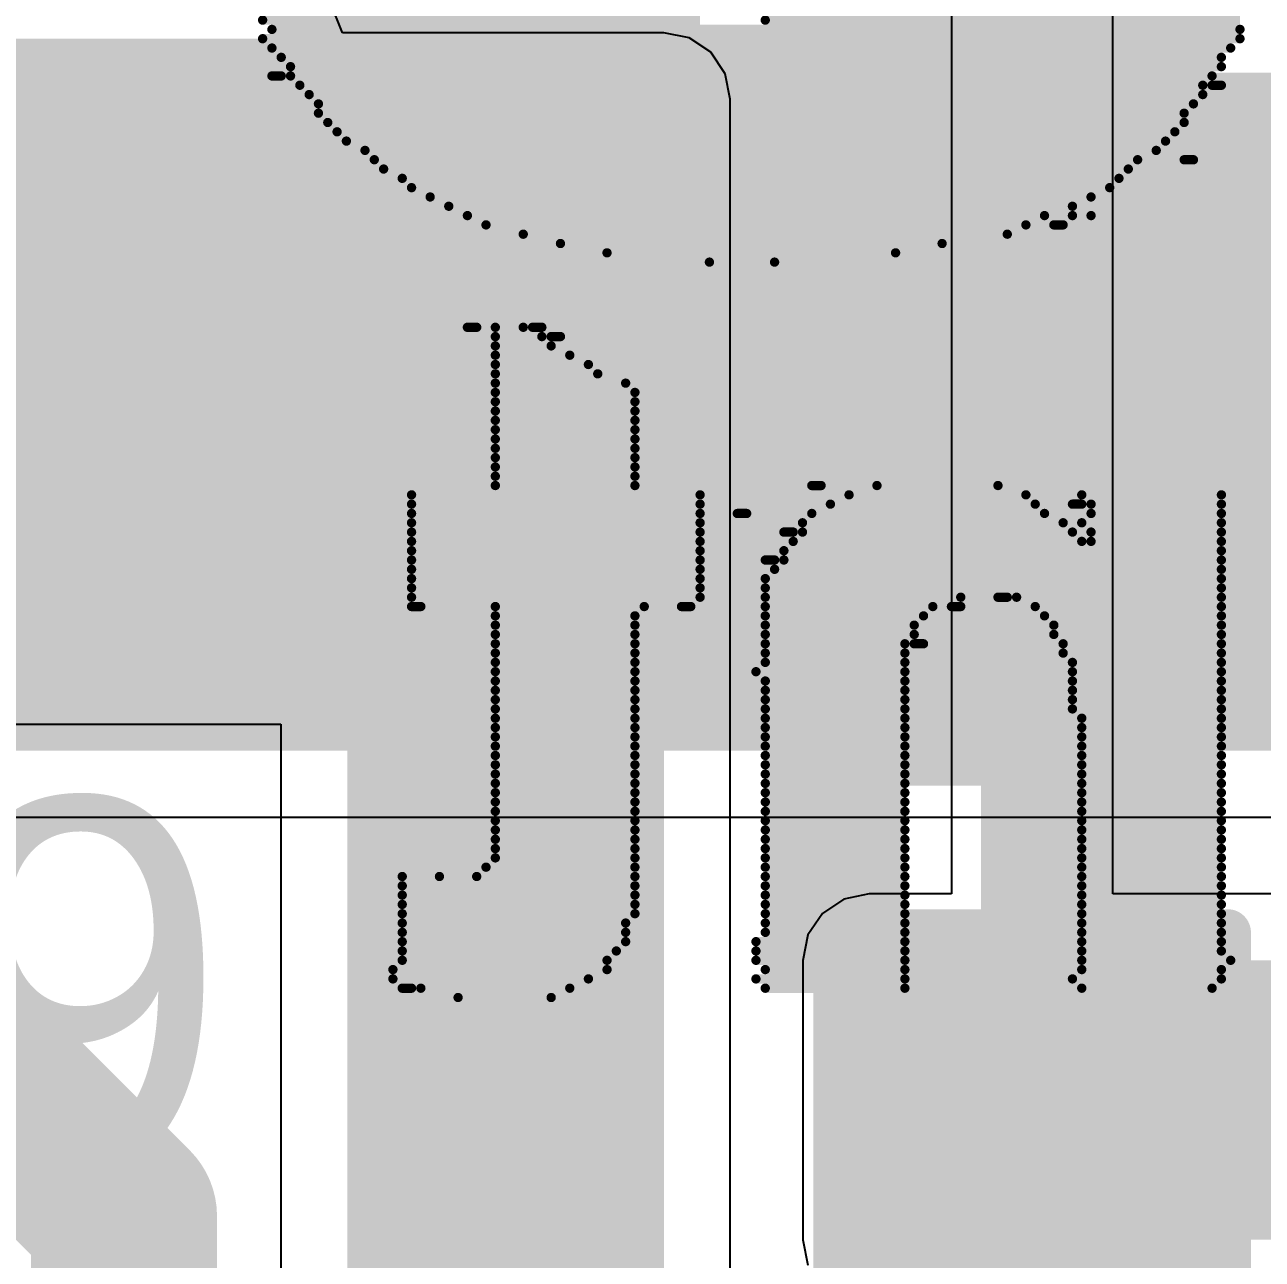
# Model space of a CAD drawing. Header units: millimetres. Extents: x -6 to 194, y -120 to 229.
# Drawn here: x 27.796 to 31.173, y 12.532 to 15.9 of the extents above; entities that cross this region are included whole.
import ezdxf

# ---------------------------------------------------------------- set-up
doc = ezdxf.new("R2010")
doc.units = ezdxf.units.MM
for name, color, linetype in [('BottomLayer', 5, 'Continuous'), ('BottomOverlay', 54, 'Continuous'), ('TopLayer', 1, 'Continuous'), ('TopOverlay', 2, 'Continuous'), ('TopPaste', 8, 'Continuous'), ('TopSolder', 216, 'Continuous')]:
    doc.layers.add(name, color=color, linetype=linetype)
doc.styles.add('Arial', font='', dxfattribs={"height": 0.2})
doc.styles.get('Arial').set_extended_font_data('Arial')

# ---------------------------------------------------------------- blocks, each defined once
blk = doc.blocks.new('R___0603_26')
at = {"layer": 'TopLayer'}
for points in [[(-0.381, 0.4445), (-0.381, -0.4445), (-1.143, -0.4445), (-1.143, 0.4445)], [(1.143, 0.4445), (1.143, -0.4445), (0.381, -0.4445), (0.381, 0.4445)]]:
    blk.add_hatch(color=1, dxfattribs=at).paths.add_polyline_path(points)
at = {"layer": 'TopPaste'}
for points in [[(-0.381, 0.4445), (-0.381, -0.4445), (-1.143, -0.4445), (-1.143, 0.4445)], [(1.143, 0.4445), (1.143, -0.4445), (0.381, -0.4445), (0.381, 0.4445)]]:
    blk.add_hatch(color=8, dxfattribs=at).paths.add_polyline_path(points)
at = {"layer": 'TopSolder'}
for points in [[(-0.2794, 0.5461), (-0.2794, -0.5461), (-1.2446, -0.5461), (-1.2446, 0.5461)], [(1.2446, 0.5461), (1.2446, -0.5461), (0.2794, -0.5461), (0.2794, 0.5461)]]:
    blk.add_hatch(color=216, dxfattribs=at).paths.add_polyline_path(points)
at = {"layer": 'TopOverlay', "const_width": 0.127}
for points in [[(-1.2192, 0.5334), (1.2192, 0.5334)], [(-1.2192, 0.5334), (-1.2192, -0.5334)], [(1.2192, 0.5334), (1.2192, -0.5334)], [(-1.2192, -0.5334), (1.2192, -0.5334)]]:
    blk.add_lwpolyline(points, dxfattribs=at)
at = {"layer": 'TopOverlay', "const_width": 0.0635}
for points in [[(-1.25095, 0.5334, 1), (-1.18745, 0.5334, 1)], [(-1.25095, 0.5334, 1), (-1.18745, 0.5334, 1)], [(1.18745, 0.5334, 1), (1.25095, 0.5334, 1)], [(1.18745, 0.5334, 1), (1.25095, 0.5334, 1)], [(-1.25095, -0.5334, 1), (-1.18745, -0.5334, 1)], [(-1.25095, -0.5334, 1), (-1.18745, -0.5334, 1)], [(1.18745, -0.5334, 1), (1.25095, -0.5334, 1)], [(1.18745, -0.5334, 1), (1.25095, -0.5334, 1)]]:
    blk.add_lwpolyline(points, format="xyb", close=True, dxfattribs=at)
blk = doc.blocks.new('C___0805_57')
at = {"layer": 'TopLayer'}
for points in [[(-1.524, 0.762), (-0.508, 0.762), (-0.508, -0.762), (-1.524, -0.762)], [(0.508, 0.762), (1.524, 0.762), (1.524, -0.762), (0.508, -0.762)]]:
    blk.add_hatch(color=1, dxfattribs=at).paths.add_polyline_path(points)
at = {"layer": 'TopPaste'}
for points in [[(-1.524, 0.762), (-0.508, 0.762), (-0.508, -0.762), (-1.524, -0.762)], [(0.508, 0.762), (1.524, 0.762), (1.524, -0.762), (0.508, -0.762)]]:
    blk.add_hatch(color=8, dxfattribs=at).paths.add_polyline_path(points)
at = {"layer": 'TopSolder'}
for points in [[(-1.594, 0.832), (-0.438, 0.832), (-0.438, -0.832), (-1.594, -0.832)], [(0.438, 0.832), (1.594, 0.832), (1.594, -0.832), (0.438, -0.832)]]:
    blk.add_hatch(color=216, dxfattribs=at).paths.add_polyline_path(points)
at = {"layer": 'TopOverlay', "const_width": 0.127}
for points in [[(-1.6256, -0.8636), (-1.6256, 0.8636)], [(-1.6256, 0.8636), (-0.6096, 0.8636)], [(0.6096, 0.8636), (1.6256, 0.8636)], [(1.6256, -0.8636), (1.6256, 0.8636)], [(-1.6256, -0.8636), (-0.6096, -0.8636)], [(0.6096, -0.8636), (1.6256, -0.8636)]]:
    blk.add_lwpolyline(points, dxfattribs=at)
at = {"layer": 'TopOverlay', "const_width": 0.0635}
for points in [[(-1.6574, 0.8636, 1), (-1.5938, 0.8636, 1)], [(-1.6574, 0.8636, 1), (-1.5938, 0.8636, 1)], [(-0.6413, 0.8636, 1), (-0.5778, 0.8636, 1)], [(0.5778, 0.8636, 1), (0.6413, 0.8636, 1)], [(1.5938, 0.8636, 1), (1.6574, 0.8636, 1)], [(1.5938, 0.8636, 1), (1.6574, 0.8636, 1)], [(-1.6574, -0.8636, 1), (-1.5938, -0.8636, 1)], [(-1.6574, -0.8636, 1), (-1.5938, -0.8636, 1)], [(-0.6413, -0.8636, 1), (-0.5778, -0.8636, 1)], [(0.5778, -0.8636, 1), (0.6413, -0.8636, 1)], [(1.5938, -0.8636, 1), (1.6574, -0.8636, 1)], [(1.5938, -0.8636, 1), (1.6574, -0.8636, 1)]]:
    blk.add_lwpolyline(points, format="xyb", close=True, dxfattribs=at)

msp = doc.modelspace()

# ---------------------------------------------------------------- hatches: boundary and pattern name
at = {"layer": 'BottomLayer'}
msp.add_hatch(color=5, dxfattribs=at).paths.add_polyline_path([(13.9673, 13.9192), (50.1142, 13.9192), (50.1142, 15.7695), (13.9673, 15.7695)])
at = {"layer": 'TopLayer'}
for points in [[(27.5042, 14.1732), (29.4346, 14.1732), (29.4346, 15.6972), (27.5042, 15.6972)], [(28.6766, 10.9474), (29.5402, 10.9474), (29.5402, 15.6972), (28.6766, 15.6972)], [(30.1008, 12.585), (32.377, 12.585), (32.377, 13.347), (30.1008, 13.347)]]:
    msp.add_hatch(color=1, dxfattribs=at).paths.add_polyline_path(points)

# ---------------------------------------------------------------- linework, layer by layer
at = {"layer": 'BottomLayer'}
msp.add_line((16.7838, 13.7379), (50.1142, 13.7379), dxfattribs=at)
at = {"layer": 'BottomOverlay', "const_width": 0.0254}
for points in [[(28.4453, 15.9128), (29.6391, 15.9128)], [(29.8169, 15.9128), (31.1123, 15.9128)], [(28.4453, 15.862), (31.1123, 15.862)], [(28.4707, 15.8874), (31.1123, 15.8874)], [(28.4707, 15.8366), (31.0869, 15.8366)], [(28.4961, 15.8112), (31.0615, 15.8112)], [(28.4707, 15.7604), (28.4961, 15.7604)], [(28.5215, 15.7858), (31.0615, 15.7858)], [(28.5215, 15.7604), (31.0361, 15.7604)], [(28.5469, 15.735), (31.0107, 15.735)], [(31.0361, 15.735), (31.0615, 15.735)], [(28.5723, 15.7096), (31.0107, 15.7096)], [(28.5977, 15.6842), (30.9853, 15.6842)], [(28.5977, 15.6588), (30.9599, 15.6588)], [(28.6231, 15.6334), (30.9599, 15.6334)], [(28.6485, 15.608), (30.9345, 15.608)], [(28.6739, 15.5826), (30.9091, 15.5826)], [(28.7247, 15.5572), (30.8837, 15.5572)], [(28.7501, 15.5318), (30.8329, 15.5318)], [(30.9599, 15.5318), (30.9853, 15.5318)], [(28.7755, 15.5064), (30.8075, 15.5064)], [(28.8263, 15.481), (30.7821, 15.481)], [(28.8517, 15.4556), (30.7567, 15.4556)], [(28.9025, 15.4302), (30.7059, 15.4302)], [(28.9533, 15.4048), (30.6551, 15.4048)], [(29.0041, 15.3794), (30.5789, 15.3794)], [(29.0549, 15.354), (30.5281, 15.354)], [(30.6043, 15.354), (30.6297, 15.354)], [(30.6551, 15.3794), (30.7059, 15.3794)], [(29.1565, 15.3286), (30.4773, 15.3286)], [(29.2581, 15.3032), (30.2995, 15.3032)], [(29.3851, 15.2778), (30.1725, 15.2778)], [(29.6645, 15.2524), (29.8423, 15.2524)], [(29.0041, 15.0746), (29.0295, 15.0746)], [(29.0803, 15.0746), (29.1565, 15.0746)], [(29.0803, 15.0492), (29.2073, 15.0492)], [(29.1819, 15.0746), (29.2073, 15.0746)], [(29.2327, 15.0492), (29.2581, 15.0492)], [(29.0803, 15.0238), (29.2327, 15.0238)], [(29.0803, 14.9984), (29.2835, 14.9984)], [(29.0803, 14.973), (29.3343, 14.973)], [(29.0803, 14.9476), (29.3597, 14.9476)], [(29.0803, 14.9222), (29.4359, 14.9222)], [(29.0803, 14.8968), (29.4613, 14.8968)], [(29.0803, 14.8714), (29.4613, 14.8714)], [(29.0803, 14.846), (29.4613, 14.846)], [(29.0803, 14.8206), (29.4613, 14.8206)], [(29.0803, 14.7952), (29.4613, 14.7952)], [(29.0803, 14.7698), (29.4613, 14.7698)], [(29.0803, 14.7444), (29.4613, 14.7444)], [(29.0803, 14.719), (29.4613, 14.719)], [(29.0803, 14.6936), (29.4613, 14.6936)], [(29.0803, 14.6682), (29.4613, 14.6682)], [(29.0803, 14.6428), (29.4613, 14.6428)], [(29.9439, 14.6428), (29.9693, 14.6428)], [(30.1217, 14.6428), (30.4519, 14.6428)], [(28.8517, 14.6174), (29.6391, 14.6174)], [(30.0455, 14.6174), (30.5281, 14.6174)], [(30.6805, 14.6174), (31.0615, 14.6174)], [(28.8517, 14.592), (29.6391, 14.592)], [(29.9947, 14.592), (30.5535, 14.592)], [(30.6551, 14.592), (30.6805, 14.592)], [(30.7059, 14.592), (31.0615, 14.592)], [(28.8517, 14.5666), (29.6391, 14.5666)], [(28.8517, 14.5412), (29.6391, 14.5412)], [(29.7407, 14.5666), (29.7661, 14.5666)], [(29.9185, 14.5412), (30.6297, 14.5412)], [(29.9439, 14.5666), (30.5789, 14.5666)], [(30.6805, 14.5412), (31.0615, 14.5412)], [(30.7059, 14.5666), (31.0615, 14.5666)], [(28.8517, 14.5158), (29.6391, 14.5158)], [(29.8677, 14.5158), (29.8931, 14.5158)], [(29.9185, 14.5158), (30.6551, 14.5158)], [(30.7059, 14.5158), (31.0615, 14.5158)], [(28.8517, 14.4904), (29.6391, 14.4904)], [(29.8931, 14.4904), (30.6805, 14.4904)], [(30.7059, 14.4904), (31.0615, 14.4904)], [(28.8517, 14.465), (29.6391, 14.465)], [(29.8677, 14.465), (31.0615, 14.465)], [(28.8517, 14.4396), (29.6391, 14.4396)], [(28.8517, 14.4142), (29.6391, 14.4142)], [(29.8169, 14.4396), (29.8423, 14.4396)], [(29.8423, 14.4142), (31.0615, 14.4142)], [(29.8677, 14.4396), (31.0615, 14.4396)], [(28.8517, 14.3888), (29.6391, 14.3888)], [(29.8169, 14.3888), (31.0615, 14.3888)], [(28.8517, 14.3634), (29.6391, 14.3634)], [(29.8169, 14.3634), (31.0615, 14.3634)], [(28.8517, 14.338), (29.6391, 14.338)], [(28.8517, 14.3126), (28.8771, 14.3126)], [(29.0803, 14.3126), (29.4867, 14.3126)], [(29.5883, 14.3126), (29.6137, 14.3126)], [(29.8169, 14.338), (30.3503, 14.338)], [(29.8169, 14.3126), (30.2741, 14.3126)], [(30.3249, 14.3126), (30.3503, 14.3126)], [(30.4519, 14.338), (30.4773, 14.338)], [(30.5027, 14.338), (31.0615, 14.338)], [(30.5535, 14.3126), (31.0615, 14.3126)], [(29.0803, 14.2872), (29.4613, 14.2872)], [(29.8169, 14.2872), (30.2487, 14.2872)], [(30.5789, 14.2872), (31.0615, 14.2872)], [(29.0803, 14.2618), (29.4613, 14.2618)], [(29.8169, 14.2618), (30.2233, 14.2618)], [(30.6043, 14.2618), (31.0615, 14.2618)], [(29.0803, 14.2364), (29.4613, 14.2364)], [(29.0803, 14.211), (29.4613, 14.211)], [(29.8169, 14.2364), (30.2233, 14.2364)], [(29.8169, 14.211), (30.1979, 14.211)], [(30.2233, 14.211), (30.2487, 14.211)], [(30.6043, 14.2364), (31.0615, 14.2364)], [(30.6297, 14.211), (31.0615, 14.211)], [(29.0803, 14.1856), (29.4613, 14.1856)], [(29.8169, 14.1856), (30.1979, 14.1856)], [(30.6297, 14.1856), (31.0615, 14.1856)], [(29.0803, 14.1602), (29.4613, 14.1602)], [(29.8169, 14.1602), (30.1979, 14.1602)], [(30.6551, 14.1602), (31.0615, 14.1602)], [(29.0803, 14.1348), (29.4613, 14.1348)], [(29.0803, 14.1094), (29.4613, 14.1094)], [(29.7915, 14.1348), (30.1979, 14.1348)], [(29.8169, 14.1094), (30.1979, 14.1094)], [(30.6551, 14.1348), (31.0615, 14.1348)], [(30.6551, 14.1094), (31.0615, 14.1094)], [(29.0803, 14.084), (29.4613, 14.084)], [(29.8169, 14.084), (30.1979, 14.084)], [(30.6551, 14.084), (31.0615, 14.084)], [(29.0803, 14.0586), (29.4613, 14.0586)], [(29.8169, 14.0586), (30.1979, 14.0586)], [(30.6551, 14.0586), (31.0615, 14.0586)], [(29.0803, 14.0332), (29.4613, 14.0332)], [(29.0803, 14.0078), (29.4613, 14.0078)], [(29.8169, 14.0332), (30.1979, 14.0332)], [(29.8169, 14.0078), (30.1979, 14.0078)], [(30.6551, 14.0332), (31.0615, 14.0332)], [(30.6805, 14.0078), (31.0615, 14.0078)], [(29.0803, 13.9824), (29.4613, 13.9824)], [(29.8169, 13.9824), (30.1979, 13.9824)], [(30.6805, 13.9824), (31.0615, 13.9824)], [(29.0803, 13.957), (29.4613, 13.957)], [(29.8169, 13.957), (30.1979, 13.957)], [(30.6805, 13.957), (31.0615, 13.957)], [(29.0803, 13.9316), (29.4613, 13.9316)], [(29.0803, 13.9062), (29.4613, 13.9062)], [(29.8169, 13.9316), (30.1979, 13.9316)], [(29.8169, 13.9062), (30.1979, 13.9062)], [(30.6805, 13.9316), (31.0615, 13.9316)], [(30.6805, 13.9062), (31.0615, 13.9062)], [(29.0803, 13.8808), (29.4613, 13.8808)], [(29.8169, 13.8808), (30.1979, 13.8808)], [(30.6805, 13.8808), (31.0615, 13.8808)], [(29.0803, 13.8554), (29.4613, 13.8554)], [(29.8169, 13.8554), (30.1979, 13.8554)], [(30.6805, 13.8554), (31.0615, 13.8554)], [(29.0803, 13.83), (29.4613, 13.83)], [(29.0803, 13.8046), (29.4613, 13.8046)], [(29.8169, 13.83), (30.1979, 13.83)], [(29.8169, 13.8046), (30.1979, 13.8046)], [(30.6805, 13.83), (31.0615, 13.83)], [(30.6805, 13.8046), (31.0615, 13.8046)], [(29.0803, 13.7792), (29.4613, 13.7792)], [(29.8169, 13.7792), (30.1979, 13.7792)], [(30.6805, 13.7792), (31.0615, 13.7792)], [(29.0803, 13.7538), (29.4613, 13.7538)], [(29.8169, 13.7538), (30.1979, 13.7538)], [(30.6805, 13.7538), (31.0615, 13.7538)], [(29.0803, 13.7284), (29.4613, 13.7284)], [(29.0803, 13.703), (29.4613, 13.703)], [(29.8169, 13.7284), (30.1979, 13.7284)], [(29.8169, 13.703), (30.1979, 13.703)], [(30.6805, 13.7284), (31.0615, 13.7284)], [(30.6805, 13.703), (31.0615, 13.703)], [(29.0803, 13.6776), (29.4613, 13.6776)], [(29.8169, 13.6776), (30.1979, 13.6776)], [(30.6805, 13.6776), (31.0615, 13.6776)], [(29.0803, 13.6522), (29.4613, 13.6522)], [(29.8169, 13.6522), (30.1979, 13.6522)], [(30.6805, 13.6522), (31.0615, 13.6522)], [(29.0549, 13.6014), (29.4613, 13.6014)], [(29.0803, 13.6268), (29.4613, 13.6268)], [(29.8169, 13.6268), (30.1979, 13.6268)], [(29.8169, 13.6014), (30.1979, 13.6014)], [(30.6805, 13.6268), (31.0615, 13.6268)], [(30.6805, 13.6014), (31.0615, 13.6014)], [(28.8263, 13.576), (28.9279, 13.576)], [(29.0295, 13.576), (29.4613, 13.576)], [(29.8169, 13.576), (30.1979, 13.576)], [(30.6805, 13.576), (31.0615, 13.576)], [(28.8263, 13.5506), (29.4613, 13.5506)], [(29.8169, 13.5506), (30.1979, 13.5506)], [(30.6805, 13.5506), (31.0615, 13.5506)], [(28.8263, 13.5252), (29.4613, 13.5252)], [(28.8263, 13.4998), (29.4613, 13.4998)], [(29.8169, 13.5252), (30.1979, 13.5252)], [(29.8169, 13.4998), (30.1979, 13.4998)], [(30.6805, 13.5252), (31.0615, 13.5252)], [(30.6805, 13.4998), (31.0615, 13.4998)], [(28.8263, 13.4744), (29.4613, 13.4744)], [(29.8169, 13.4744), (30.1979, 13.4744)], [(30.6805, 13.4744), (31.0615, 13.4744)], [(28.8263, 13.449), (29.4359, 13.449)], [(29.8169, 13.449), (30.1979, 13.449)], [(30.6805, 13.449), (31.0615, 13.449)], [(28.8263, 13.4236), (29.4359, 13.4236)], [(28.8263, 13.3982), (29.4359, 13.3982)], [(29.7915, 13.3982), (30.1979, 13.3982)], [(29.8169, 13.4236), (30.1979, 13.4236)], [(30.6805, 13.4236), (31.0615, 13.4236)], [(30.6805, 13.3982), (31.0615, 13.3982)], [(28.8263, 13.3728), (29.4105, 13.3728)], [(29.7915, 13.3728), (30.1979, 13.3728)], [(30.6805, 13.3728), (31.0615, 13.3728)], [(28.8263, 13.3474), (29.3851, 13.3474)], [(29.7915, 13.3474), (30.1979, 13.3474)], [(30.6805, 13.3474), (31.0869, 13.3474)], [(28.8009, 13.322), (29.3851, 13.322)], [(28.8009, 13.2966), (29.3343, 13.2966)], [(29.7915, 13.2966), (30.1979, 13.2966)], [(29.8169, 13.322), (30.1979, 13.322)], [(30.6551, 13.2966), (31.0615, 13.2966)], [(30.6805, 13.322), (31.0615, 13.322)], [(28.8263, 13.2712), (28.8517, 13.2712)], [(28.8771, 13.2712), (29.2835, 13.2712)], [(29.8169, 13.2712), (30.1979, 13.2712)], [(30.6805, 13.2712), (31.0361, 13.2712)], [(28.9787, 13.2458), (29.2327, 13.2458)]]:
    msp.add_lwpolyline(points, dxfattribs=at)
at = {"layer": 'BottomOverlay', "const_width": 0.0127}
for points in [[(28.439, 15.9128, 1), (28.4517, 15.9128, 1)], [(29.8106, 15.9128, 1), (29.8233, 15.9128, 1)], [(28.439, 15.862, 1), (28.4517, 15.862, 1)], [(28.4644, 15.8874, 1), (28.4771, 15.8874, 1)], [(31.106, 15.8874, 1), (31.1187, 15.8874, 1)], [(31.106, 15.862, 1), (31.1187, 15.862, 1)], [(28.4644, 15.8366, 1), (28.4771, 15.8366, 1)], [(31.0806, 15.8366, 1), (31.0933, 15.8366, 1)], [(28.4898, 15.8112, 1), (28.5025, 15.8112, 1)], [(31.0552, 15.8112, 1), (31.0679, 15.8112, 1)], [(28.4644, 15.7604, 1), (28.4771, 15.7604, 1)], [(28.4898, 15.7604, 1), (28.5025, 15.7604, 1)], [(28.5152, 15.7858, 1), (28.5279, 15.7858, 1)], [(28.5152, 15.7604, 1), (28.5279, 15.7604, 1)], [(31.0298, 15.7604, 1), (31.0425, 15.7604, 1)], [(31.0552, 15.7858, 1), (31.0679, 15.7858, 1)], [(28.5406, 15.735, 1), (28.5533, 15.735, 1)], [(31.0044, 15.735, 1), (31.0171, 15.735, 1)], [(31.0298, 15.735, 1), (31.0425, 15.735, 1)], [(31.0552, 15.735, 1), (31.0679, 15.735, 1)], [(28.566, 15.7096, 1), (28.5787, 15.7096, 1)], [(31.0044, 15.7096, 1), (31.0171, 15.7096, 1)], [(28.5914, 15.6842, 1), (28.6041, 15.6842, 1)], [(28.5914, 15.6588, 1), (28.6041, 15.6588, 1)], [(30.9536, 15.6588, 1), (30.9663, 15.6588, 1)], [(30.979, 15.6842, 1), (30.9917, 15.6842, 1)], [(28.6168, 15.6334, 1), (28.6295, 15.6334, 1)], [(30.9536, 15.6334, 1), (30.9663, 15.6334, 1)], [(28.6422, 15.608, 1), (28.6549, 15.608, 1)], [(30.9282, 15.608, 1), (30.9409, 15.608, 1)], [(28.6676, 15.5826, 1), (28.6803, 15.5826, 1)], [(28.7184, 15.5572, 1), (28.7311, 15.5572, 1)], [(30.8774, 15.5572, 1), (30.8901, 15.5572, 1)], [(30.9028, 15.5826, 1), (30.9155, 15.5826, 1)], [(28.7438, 15.5318, 1), (28.7565, 15.5318, 1)], [(30.8266, 15.5318, 1), (30.8393, 15.5318, 1)], [(30.9536, 15.5318, 1), (30.9663, 15.5318, 1)], [(30.979, 15.5318, 1), (30.9917, 15.5318, 1)], [(28.7692, 15.5064, 1), (28.7819, 15.5064, 1)], [(30.8012, 15.5064, 1), (30.8139, 15.5064, 1)], [(28.82, 15.481, 1), (28.8327, 15.481, 1)], [(28.8454, 15.4556, 1), (28.8581, 15.4556, 1)], [(30.7504, 15.4556, 1), (30.7631, 15.4556, 1)], [(30.7758, 15.481, 1), (30.7885, 15.481, 1)], [(28.8962, 15.4302, 1), (28.9089, 15.4302, 1)], [(30.6996, 15.4302, 1), (30.7123, 15.4302, 1)], [(28.947, 15.4048, 1), (28.9597, 15.4048, 1)], [(30.6488, 15.4048, 1), (30.6615, 15.4048, 1)], [(28.9978, 15.3794, 1), (29.0105, 15.3794, 1)], [(29.0486, 15.354, 1), (29.0613, 15.354, 1)], [(30.5218, 15.354, 1), (30.5345, 15.354, 1)], [(30.5726, 15.3794, 1), (30.5853, 15.3794, 1)], [(30.598, 15.354, 1), (30.6107, 15.354, 1)], [(30.6234, 15.354, 1), (30.6361, 15.354, 1)], [(30.6488, 15.3794, 1), (30.6615, 15.3794, 1)], [(30.6996, 15.3794, 1), (30.7123, 15.3794, 1)], [(29.1502, 15.3286, 1), (29.1629, 15.3286, 1)], [(30.471, 15.3286, 1), (30.4837, 15.3286, 1)], [(29.2518, 15.3032, 1), (29.2645, 15.3032, 1)], [(30.2932, 15.3032, 1), (30.3059, 15.3032, 1)], [(29.3788, 15.2778, 1), (29.3915, 15.2778, 1)], [(29.6582, 15.2524, 1), (29.6709, 15.2524, 1)], [(29.836, 15.2524, 1), (29.8487, 15.2524, 1)], [(30.1662, 15.2778, 1), (30.1789, 15.2778, 1)], [(28.9978, 15.0746, 1), (29.0105, 15.0746, 1)], [(29.0232, 15.0746, 1), (29.0359, 15.0746, 1)], [(29.074, 15.0746, 1), (29.0867, 15.0746, 1)], [(29.074, 15.0492, 1), (29.0867, 15.0492, 1)], [(29.1502, 15.0746, 1), (29.1629, 15.0746, 1)], [(29.1756, 15.0746, 1), (29.1883, 15.0746, 1)], [(29.201, 15.0746, 1), (29.2137, 15.0746, 1)], [(29.201, 15.0492, 1), (29.2137, 15.0492, 1)], [(29.2264, 15.0492, 1), (29.2391, 15.0492, 1)], [(29.2518, 15.0492, 1), (29.2645, 15.0492, 1)], [(29.074, 15.0238, 1), (29.0867, 15.0238, 1)], [(29.2264, 15.0238, 1), (29.2391, 15.0238, 1)], [(29.074, 14.9984, 1), (29.0867, 14.9984, 1)], [(29.2772, 14.9984, 1), (29.2899, 14.9984, 1)], [(29.074, 14.973, 1), (29.0867, 14.973, 1)], [(29.074, 14.9476, 1), (29.0867, 14.9476, 1)], [(29.328, 14.973, 1), (29.3407, 14.973, 1)], [(29.3534, 14.9476, 1), (29.3661, 14.9476, 1)], [(29.074, 14.9222, 1), (29.0867, 14.9222, 1)], [(29.4296, 14.9222, 1), (29.4423, 14.9222, 1)], [(29.074, 14.8968, 1), (29.0867, 14.8968, 1)], [(29.455, 14.8968, 1), (29.4677, 14.8968, 1)], [(29.074, 14.8714, 1), (29.0867, 14.8714, 1)], [(29.074, 14.846, 1), (29.0867, 14.846, 1)], [(29.455, 14.8714, 1), (29.4677, 14.8714, 1)], [(29.455, 14.846, 1), (29.4677, 14.846, 1)], [(29.074, 14.8206, 1), (29.0867, 14.8206, 1)], [(29.455, 14.8206, 1), (29.4677, 14.8206, 1)], [(29.074, 14.7952, 1), (29.0867, 14.7952, 1)], [(29.455, 14.7952, 1), (29.4677, 14.7952, 1)], [(29.074, 14.7698, 1), (29.0867, 14.7698, 1)], [(29.074, 14.7444, 1), (29.0867, 14.7444, 1)], [(29.455, 14.7698, 1), (29.4677, 14.7698, 1)], [(29.455, 14.7444, 1), (29.4677, 14.7444, 1)], [(29.074, 14.719, 1), (29.0867, 14.719, 1)], [(29.455, 14.719, 1), (29.4677, 14.719, 1)], [(29.074, 14.6936, 1), (29.0867, 14.6936, 1)], [(29.455, 14.6936, 1), (29.4677, 14.6936, 1)], [(29.074, 14.6682, 1), (29.0867, 14.6682, 1)], [(29.074, 14.6428, 1), (29.0867, 14.6428, 1)], [(29.455, 14.6682, 1), (29.4677, 14.6682, 1)], [(29.455, 14.6428, 1), (29.4677, 14.6428, 1)], [(29.9376, 14.6428, 1), (29.9503, 14.6428, 1)], [(29.963, 14.6428, 1), (29.9757, 14.6428, 1)], [(30.1154, 14.6428, 1), (30.1281, 14.6428, 1)], [(30.4456, 14.6428, 1), (30.4583, 14.6428, 1)], [(28.8454, 14.6174, 1), (28.8581, 14.6174, 1)], [(29.6328, 14.6174, 1), (29.6455, 14.6174, 1)], [(30.0392, 14.6174, 1), (30.0519, 14.6174, 1)], [(30.5218, 14.6174, 1), (30.5345, 14.6174, 1)], [(30.6742, 14.6174, 1), (30.6869, 14.6174, 1)], [(31.0552, 14.6174, 1), (31.0679, 14.6174, 1)], [(28.8454, 14.592, 1), (28.8581, 14.592, 1)], [(29.6328, 14.592, 1), (29.6455, 14.592, 1)], [(29.9884, 14.592, 1), (30.0011, 14.592, 1)], [(30.5472, 14.592, 1), (30.5599, 14.592, 1)], [(30.6488, 14.592, 1), (30.6615, 14.592, 1)], [(30.6742, 14.592, 1), (30.6869, 14.592, 1)], [(30.6996, 14.592, 1), (30.7123, 14.592, 1)], [(31.0552, 14.592, 1), (31.0679, 14.592, 1)], [(28.8454, 14.5666, 1), (28.8581, 14.5666, 1)], [(28.8454, 14.5412, 1), (28.8581, 14.5412, 1)], [(29.6328, 14.5666, 1), (29.6455, 14.5666, 1)], [(29.6328, 14.5412, 1), (29.6455, 14.5412, 1)], [(29.7344, 14.5666, 1), (29.7471, 14.5666, 1)], [(29.7598, 14.5666, 1), (29.7725, 14.5666, 1)], [(29.9122, 14.5412, 1), (29.9249, 14.5412, 1)], [(29.9376, 14.5666, 1), (29.9503, 14.5666, 1)], [(30.5726, 14.5666, 1), (30.5853, 14.5666, 1)], [(30.6234, 14.5412, 1), (30.6361, 14.5412, 1)], [(30.6742, 14.5412, 1), (30.6869, 14.5412, 1)], [(30.6996, 14.5666, 1), (30.7123, 14.5666, 1)], [(31.0552, 14.5666, 1), (31.0679, 14.5666, 1)], [(31.0552, 14.5412, 1), (31.0679, 14.5412, 1)], [(28.8454, 14.5158, 1), (28.8581, 14.5158, 1)], [(29.6328, 14.5158, 1), (29.6455, 14.5158, 1)], [(29.8614, 14.5158, 1), (29.8741, 14.5158, 1)], [(29.8868, 14.5158, 1), (29.8995, 14.5158, 1)], [(29.9122, 14.5158, 1), (29.9249, 14.5158, 1)], [(30.6488, 14.5158, 1), (30.6615, 14.5158, 1)], [(30.6996, 14.5158, 1), (30.7123, 14.5158, 1)], [(31.0552, 14.5158, 1), (31.0679, 14.5158, 1)], [(28.8454, 14.4904, 1), (28.8581, 14.4904, 1)], [(29.6328, 14.4904, 1), (29.6455, 14.4904, 1)], [(29.8868, 14.4904, 1), (29.8995, 14.4904, 1)], [(30.6742, 14.4904, 1), (30.6869, 14.4904, 1)], [(30.6996, 14.4904, 1), (30.7123, 14.4904, 1)], [(31.0552, 14.4904, 1), (31.0679, 14.4904, 1)], [(28.8454, 14.465, 1), (28.8581, 14.465, 1)], [(29.6328, 14.465, 1), (29.6455, 14.465, 1)], [(29.8614, 14.465, 1), (29.8741, 14.465, 1)], [(31.0552, 14.465, 1), (31.0679, 14.465, 1)], [(28.8454, 14.4396, 1), (28.8581, 14.4396, 1)], [(28.8454, 14.4142, 1), (28.8581, 14.4142, 1)], [(29.6328, 14.4396, 1), (29.6455, 14.4396, 1)], [(29.6328, 14.4142, 1), (29.6455, 14.4142, 1)], [(29.8106, 14.4396, 1), (29.8233, 14.4396, 1)], [(29.836, 14.4396, 1), (29.8487, 14.4396, 1)], [(29.836, 14.4142, 1), (29.8487, 14.4142, 1)], [(29.8614, 14.4396, 1), (29.8741, 14.4396, 1)], [(31.0552, 14.4396, 1), (31.0679, 14.4396, 1)], [(31.0552, 14.4142, 1), (31.0679, 14.4142, 1)], [(28.8454, 14.3888, 1), (28.8581, 14.3888, 1)], [(29.6328, 14.3888, 1), (29.6455, 14.3888, 1)], [(29.8106, 14.3888, 1), (29.8233, 14.3888, 1)], [(31.0552, 14.3888, 1), (31.0679, 14.3888, 1)], [(28.8454, 14.3634, 1), (28.8581, 14.3634, 1)], [(29.6328, 14.3634, 1), (29.6455, 14.3634, 1)], [(29.8106, 14.3634, 1), (29.8233, 14.3634, 1)], [(31.0552, 14.3634, 1), (31.0679, 14.3634, 1)], [(28.8454, 14.338, 1), (28.8581, 14.338, 1)], [(28.8454, 14.3126, 1), (28.8581, 14.3126, 1)], [(28.8708, 14.3126, 1), (28.8835, 14.3126, 1)], [(29.074, 14.3126, 1), (29.0867, 14.3126, 1)], [(29.4804, 14.3126, 1), (29.4931, 14.3126, 1)], [(29.582, 14.3126, 1), (29.5947, 14.3126, 1)], [(29.6074, 14.3126, 1), (29.6201, 14.3126, 1)], [(29.6328, 14.338, 1), (29.6455, 14.338, 1)], [(29.8106, 14.338, 1), (29.8233, 14.338, 1)], [(29.8106, 14.3126, 1), (29.8233, 14.3126, 1)], [(30.2678, 14.3126, 1), (30.2805, 14.3126, 1)], [(30.3186, 14.3126, 1), (30.3313, 14.3126, 1)], [(30.344, 14.338, 1), (30.3567, 14.338, 1)], [(30.344, 14.3126, 1), (30.3567, 14.3126, 1)], [(30.4456, 14.338, 1), (30.4583, 14.338, 1)], [(30.471, 14.338, 1), (30.4837, 14.338, 1)], [(30.4964, 14.338, 1), (30.5091, 14.338, 1)], [(30.5472, 14.3126, 1), (30.5599, 14.3126, 1)], [(31.0552, 14.338, 1), (31.0679, 14.338, 1)], [(31.0552, 14.3126, 1), (31.0679, 14.3126, 1)], [(29.074, 14.2872, 1), (29.0867, 14.2872, 1)], [(29.455, 14.2872, 1), (29.4677, 14.2872, 1)], [(29.8106, 14.2872, 1), (29.8233, 14.2872, 1)], [(30.2424, 14.2872, 1), (30.2551, 14.2872, 1)], [(30.5726, 14.2872, 1), (30.5853, 14.2872, 1)], [(31.0552, 14.2872, 1), (31.0679, 14.2872, 1)], [(29.074, 14.2618, 1), (29.0867, 14.2618, 1)], [(29.455, 14.2618, 1), (29.4677, 14.2618, 1)], [(29.8106, 14.2618, 1), (29.8233, 14.2618, 1)], [(30.217, 14.2618, 1), (30.2297, 14.2618, 1)], [(30.598, 14.2618, 1), (30.6107, 14.2618, 1)], [(31.0552, 14.2618, 1), (31.0679, 14.2618, 1)], [(29.074, 14.2364, 1), (29.0867, 14.2364, 1)], [(29.074, 14.211, 1), (29.0867, 14.211, 1)], [(29.455, 14.2364, 1), (29.4677, 14.2364, 1)], [(29.455, 14.211, 1), (29.4677, 14.211, 1)], [(29.8106, 14.2364, 1), (29.8233, 14.2364, 1)], [(29.8106, 14.211, 1), (29.8233, 14.211, 1)], [(30.1916, 14.211, 1), (30.2043, 14.211, 1)], [(30.217, 14.2364, 1), (30.2297, 14.2364, 1)], [(30.217, 14.211, 1), (30.2297, 14.211, 1)], [(30.2424, 14.211, 1), (30.2551, 14.211, 1)], [(30.598, 14.2364, 1), (30.6107, 14.2364, 1)], [(30.6234, 14.211, 1), (30.6361, 14.211, 1)], [(31.0552, 14.2364, 1), (31.0679, 14.2364, 1)], [(31.0552, 14.211, 1), (31.0679, 14.211, 1)], [(29.074, 14.1856, 1), (29.0867, 14.1856, 1)], [(29.455, 14.1856, 1), (29.4677, 14.1856, 1)], [(29.8106, 14.1856, 1), (29.8233, 14.1856, 1)], [(30.1916, 14.1856, 1), (30.2043, 14.1856, 1)], [(30.6234, 14.1856, 1), (30.6361, 14.1856, 1)], [(31.0552, 14.1856, 1), (31.0679, 14.1856, 1)], [(29.074, 14.1602, 1), (29.0867, 14.1602, 1)], [(29.455, 14.1602, 1), (29.4677, 14.1602, 1)], [(29.8106, 14.1602, 1), (29.8233, 14.1602, 1)], [(30.1916, 14.1602, 1), (30.2043, 14.1602, 1)], [(30.6488, 14.1602, 1), (30.6615, 14.1602, 1)], [(31.0552, 14.1602, 1), (31.0679, 14.1602, 1)], [(29.074, 14.1348, 1), (29.0867, 14.1348, 1)], [(29.074, 14.1094, 1), (29.0867, 14.1094, 1)], [(29.455, 14.1348, 1), (29.4677, 14.1348, 1)], [(29.455, 14.1094, 1), (29.4677, 14.1094, 1)], [(29.7852, 14.1348, 1), (29.7979, 14.1348, 1)], [(29.8106, 14.1094, 1), (29.8233, 14.1094, 1)], [(30.1916, 14.1348, 1), (30.2043, 14.1348, 1)], [(30.1916, 14.1094, 1), (30.2043, 14.1094, 1)], [(30.6488, 14.1348, 1), (30.6615, 14.1348, 1)], [(30.6488, 14.1094, 1), (30.6615, 14.1094, 1)], [(31.0552, 14.1348, 1), (31.0679, 14.1348, 1)], [(31.0552, 14.1094, 1), (31.0679, 14.1094, 1)], [(29.074, 14.084, 1), (29.0867, 14.084, 1)], [(29.455, 14.084, 1), (29.4677, 14.084, 1)], [(29.8106, 14.084, 1), (29.8233, 14.084, 1)], [(30.1916, 14.084, 1), (30.2043, 14.084, 1)], [(30.6488, 14.084, 1), (30.6615, 14.084, 1)], [(31.0552, 14.084, 1), (31.0679, 14.084, 1)], [(29.074, 14.0586, 1), (29.0867, 14.0586, 1)], [(29.455, 14.0586, 1), (29.4677, 14.0586, 1)], [(29.8106, 14.0586, 1), (29.8233, 14.0586, 1)], [(30.1916, 14.0586, 1), (30.2043, 14.0586, 1)], [(30.6488, 14.0586, 1), (30.6615, 14.0586, 1)], [(31.0552, 14.0586, 1), (31.0679, 14.0586, 1)], [(29.074, 14.0332, 1), (29.0867, 14.0332, 1)], [(29.074, 14.0078, 1), (29.0867, 14.0078, 1)], [(29.455, 14.0332, 1), (29.4677, 14.0332, 1)], [(29.455, 14.0078, 1), (29.4677, 14.0078, 1)], [(29.8106, 14.0332, 1), (29.8233, 14.0332, 1)], [(29.8106, 14.0078, 1), (29.8233, 14.0078, 1)], [(30.1916, 14.0332, 1), (30.2043, 14.0332, 1)], [(30.1916, 14.0078, 1), (30.2043, 14.0078, 1)], [(30.6488, 14.0332, 1), (30.6615, 14.0332, 1)], [(30.6742, 14.0078, 1), (30.6869, 14.0078, 1)], [(31.0552, 14.0332, 1), (31.0679, 14.0332, 1)], [(31.0552, 14.0078, 1), (31.0679, 14.0078, 1)], [(29.074, 13.9824, 1), (29.0867, 13.9824, 1)], [(29.455, 13.9824, 1), (29.4677, 13.9824, 1)], [(29.8106, 13.9824, 1), (29.8233, 13.9824, 1)], [(30.1916, 13.9824, 1), (30.2043, 13.9824, 1)], [(30.6742, 13.9824, 1), (30.6869, 13.9824, 1)], [(31.0552, 13.9824, 1), (31.0679, 13.9824, 1)], [(29.074, 13.957, 1), (29.0867, 13.957, 1)], [(29.455, 13.957, 1), (29.4677, 13.957, 1)], [(29.8106, 13.957, 1), (29.8233, 13.957, 1)], [(30.1916, 13.957, 1), (30.2043, 13.957, 1)], [(30.6742, 13.957, 1), (30.6869, 13.957, 1)], [(31.0552, 13.957, 1), (31.0679, 13.957, 1)], [(29.074, 13.9316, 1), (29.0867, 13.9316, 1)], [(29.074, 13.9062, 1), (29.0867, 13.9062, 1)], [(29.455, 13.9316, 1), (29.4677, 13.9316, 1)], [(29.455, 13.9062, 1), (29.4677, 13.9062, 1)], [(29.8106, 13.9316, 1), (29.8233, 13.9316, 1)], [(29.8106, 13.9062, 1), (29.8233, 13.9062, 1)], [(30.1916, 13.9316, 1), (30.2043, 13.9316, 1)], [(30.1916, 13.9062, 1), (30.2043, 13.9062, 1)], [(30.6742, 13.9316, 1), (30.6869, 13.9316, 1)], [(30.6742, 13.9062, 1), (30.6869, 13.9062, 1)], [(31.0552, 13.9316, 1), (31.0679, 13.9316, 1)], [(31.0552, 13.9062, 1), (31.0679, 13.9062, 1)], [(29.074, 13.8808, 1), (29.0867, 13.8808, 1)], [(29.455, 13.8808, 1), (29.4677, 13.8808, 1)], [(29.8106, 13.8808, 1), (29.8233, 13.8808, 1)], [(30.1916, 13.8808, 1), (30.2043, 13.8808, 1)], [(30.6742, 13.8808, 1), (30.6869, 13.8808, 1)], [(31.0552, 13.8808, 1), (31.0679, 13.8808, 1)], [(29.074, 13.8554, 1), (29.0867, 13.8554, 1)], [(29.455, 13.8554, 1), (29.4677, 13.8554, 1)], [(29.8106, 13.8554, 1), (29.8233, 13.8554, 1)], [(30.1916, 13.8554, 1), (30.2043, 13.8554, 1)], [(30.6742, 13.8554, 1), (30.6869, 13.8554, 1)], [(31.0552, 13.8554, 1), (31.0679, 13.8554, 1)], [(29.074, 13.83, 1), (29.0867, 13.83, 1)], [(29.074, 13.8046, 1), (29.0867, 13.8046, 1)], [(29.455, 13.83, 1), (29.4677, 13.83, 1)], [(29.455, 13.8046, 1), (29.4677, 13.8046, 1)], [(29.8106, 13.83, 1), (29.8233, 13.83, 1)], [(29.8106, 13.8046, 1), (29.8233, 13.8046, 1)], [(30.1916, 13.83, 1), (30.2043, 13.83, 1)], [(30.1916, 13.8046, 1), (30.2043, 13.8046, 1)], [(30.6742, 13.83, 1), (30.6869, 13.83, 1)], [(30.6742, 13.8046, 1), (30.6869, 13.8046, 1)], [(31.0552, 13.83, 1), (31.0679, 13.83, 1)], [(31.0552, 13.8046, 1), (31.0679, 13.8046, 1)], [(29.074, 13.7792, 1), (29.0867, 13.7792, 1)], [(29.455, 13.7792, 1), (29.4677, 13.7792, 1)], [(29.8106, 13.7792, 1), (29.8233, 13.7792, 1)], [(30.1916, 13.7792, 1), (30.2043, 13.7792, 1)], [(30.6742, 13.7792, 1), (30.6869, 13.7792, 1)], [(31.0552, 13.7792, 1), (31.0679, 13.7792, 1)], [(29.074, 13.7538, 1), (29.0867, 13.7538, 1)], [(29.455, 13.7538, 1), (29.4677, 13.7538, 1)], [(29.8106, 13.7538, 1), (29.8233, 13.7538, 1)], [(30.1916, 13.7538, 1), (30.2043, 13.7538, 1)], [(30.6742, 13.7538, 1), (30.6869, 13.7538, 1)], [(31.0552, 13.7538, 1), (31.0679, 13.7538, 1)], [(29.074, 13.7284, 1), (29.0867, 13.7284, 1)], [(29.074, 13.703, 1), (29.0867, 13.703, 1)], [(29.455, 13.7284, 1), (29.4677, 13.7284, 1)], [(29.455, 13.703, 1), (29.4677, 13.703, 1)], [(29.8106, 13.7284, 1), (29.8233, 13.7284, 1)], [(29.8106, 13.703, 1), (29.8233, 13.703, 1)], [(30.1916, 13.7284, 1), (30.2043, 13.7284, 1)], [(30.1916, 13.703, 1), (30.2043, 13.703, 1)], [(30.6742, 13.7284, 1), (30.6869, 13.7284, 1)], [(30.6742, 13.703, 1), (30.6869, 13.703, 1)], [(31.0552, 13.7284, 1), (31.0679, 13.7284, 1)], [(31.0552, 13.703, 1), (31.0679, 13.703, 1)], [(29.074, 13.6776, 1), (29.0867, 13.6776, 1)], [(29.455, 13.6776, 1), (29.4677, 13.6776, 1)], [(29.8106, 13.6776, 1), (29.8233, 13.6776, 1)], [(30.1916, 13.6776, 1), (30.2043, 13.6776, 1)], [(30.6742, 13.6776, 1), (30.6869, 13.6776, 1)], [(31.0552, 13.6776, 1), (31.0679, 13.6776, 1)], [(29.074, 13.6522, 1), (29.0867, 13.6522, 1)], [(29.455, 13.6522, 1), (29.4677, 13.6522, 1)], [(29.8106, 13.6522, 1), (29.8233, 13.6522, 1)], [(30.1916, 13.6522, 1), (30.2043, 13.6522, 1)], [(30.6742, 13.6522, 1), (30.6869, 13.6522, 1)], [(31.0552, 13.6522, 1), (31.0679, 13.6522, 1)], [(29.0486, 13.6014, 1), (29.0613, 13.6014, 1)], [(29.074, 13.6268, 1), (29.0867, 13.6268, 1)], [(29.455, 13.6268, 1), (29.4677, 13.6268, 1)], [(29.455, 13.6014, 1), (29.4677, 13.6014, 1)], [(29.8106, 13.6268, 1), (29.8233, 13.6268, 1)], [(29.8106, 13.6014, 1), (29.8233, 13.6014, 1)], [(30.1916, 13.6268, 1), (30.2043, 13.6268, 1)], [(30.1916, 13.6014, 1), (30.2043, 13.6014, 1)], [(30.6742, 13.6268, 1), (30.6869, 13.6268, 1)], [(30.6742, 13.6014, 1), (30.6869, 13.6014, 1)], [(31.0552, 13.6268, 1), (31.0679, 13.6268, 1)], [(31.0552, 13.6014, 1), (31.0679, 13.6014, 1)], [(28.82, 13.576, 1), (28.8327, 13.576, 1)], [(28.9216, 13.576, 1), (28.9343, 13.576, 1)], [(29.0232, 13.576, 1), (29.0359, 13.576, 1)], [(29.455, 13.576, 1), (29.4677, 13.576, 1)], [(29.8106, 13.576, 1), (29.8233, 13.576, 1)], [(30.1916, 13.576, 1), (30.2043, 13.576, 1)], [(30.6742, 13.576, 1), (30.6869, 13.576, 1)], [(31.0552, 13.576, 1), (31.0679, 13.576, 1)], [(28.82, 13.5506, 1), (28.8327, 13.5506, 1)], [(29.455, 13.5506, 1), (29.4677, 13.5506, 1)], [(29.8106, 13.5506, 1), (29.8233, 13.5506, 1)], [(30.1916, 13.5506, 1), (30.2043, 13.5506, 1)], [(30.6742, 13.5506, 1), (30.6869, 13.5506, 1)], [(31.0552, 13.5506, 1), (31.0679, 13.5506, 1)], [(28.82, 13.5252, 1), (28.8327, 13.5252, 1)], [(28.82, 13.4998, 1), (28.8327, 13.4998, 1)], [(29.455, 13.5252, 1), (29.4677, 13.5252, 1)], [(29.455, 13.4998, 1), (29.4677, 13.4998, 1)], [(29.8106, 13.5252, 1), (29.8233, 13.5252, 1)], [(29.8106, 13.4998, 1), (29.8233, 13.4998, 1)], [(30.1916, 13.5252, 1), (30.2043, 13.5252, 1)], [(30.1916, 13.4998, 1), (30.2043, 13.4998, 1)], [(30.6742, 13.5252, 1), (30.6869, 13.5252, 1)], [(30.6742, 13.4998, 1), (30.6869, 13.4998, 1)], [(31.0552, 13.5252, 1), (31.0679, 13.5252, 1)], [(31.0552, 13.4998, 1), (31.0679, 13.4998, 1)], [(28.82, 13.4744, 1), (28.8327, 13.4744, 1)], [(29.455, 13.4744, 1), (29.4677, 13.4744, 1)], [(29.8106, 13.4744, 1), (29.8233, 13.4744, 1)], [(30.1916, 13.4744, 1), (30.2043, 13.4744, 1)], [(30.6742, 13.4744, 1), (30.6869, 13.4744, 1)], [(31.0552, 13.4744, 1), (31.0679, 13.4744, 1)], [(28.82, 13.449, 1), (28.8327, 13.449, 1)], [(29.4296, 13.449, 1), (29.4423, 13.449, 1)], [(29.8106, 13.449, 1), (29.8233, 13.449, 1)], [(30.1916, 13.449, 1), (30.2043, 13.449, 1)], [(30.6742, 13.449, 1), (30.6869, 13.449, 1)], [(31.0552, 13.449, 1), (31.0679, 13.449, 1)], [(28.82, 13.4236, 1), (28.8327, 13.4236, 1)], [(28.82, 13.3982, 1), (28.8327, 13.3982, 1)], [(29.4296, 13.4236, 1), (29.4423, 13.4236, 1)], [(29.4296, 13.3982, 1), (29.4423, 13.3982, 1)], [(29.7852, 13.3982, 1), (29.7979, 13.3982, 1)], [(29.8106, 13.4236, 1), (29.8233, 13.4236, 1)], [(30.1916, 13.4236, 1), (30.2043, 13.4236, 1)], [(30.1916, 13.3982, 1), (30.2043, 13.3982, 1)], [(30.6742, 13.4236, 1), (30.6869, 13.4236, 1)], [(30.6742, 13.3982, 1), (30.6869, 13.3982, 1)], [(31.0552, 13.4236, 1), (31.0679, 13.4236, 1)], [(31.0552, 13.3982, 1), (31.0679, 13.3982, 1)], [(28.82, 13.3728, 1), (28.8327, 13.3728, 1)], [(29.4042, 13.3728, 1), (29.4169, 13.3728, 1)], [(29.7852, 13.3728, 1), (29.7979, 13.3728, 1)], [(30.1916, 13.3728, 1), (30.2043, 13.3728, 1)], [(30.6742, 13.3728, 1), (30.6869, 13.3728, 1)], [(31.0552, 13.3728, 1), (31.0679, 13.3728, 1)], [(28.82, 13.3474, 1), (28.8327, 13.3474, 1)], [(29.3788, 13.3474, 1), (29.3915, 13.3474, 1)], [(29.7852, 13.3474, 1), (29.7979, 13.3474, 1)], [(30.1916, 13.3474, 1), (30.2043, 13.3474, 1)], [(30.6742, 13.3474, 1), (30.6869, 13.3474, 1)], [(31.0806, 13.3474, 1), (31.0933, 13.3474, 1)], [(28.7946, 13.322, 1), (28.8073, 13.322, 1)], [(28.7946, 13.2966, 1), (28.8073, 13.2966, 1)], [(29.328, 13.2966, 1), (29.3407, 13.2966, 1)], [(29.3788, 13.322, 1), (29.3915, 13.322, 1)], [(29.7852, 13.2966, 1), (29.7979, 13.2966, 1)], [(29.8106, 13.322, 1), (29.8233, 13.322, 1)], [(30.1916, 13.322, 1), (30.2043, 13.322, 1)], [(30.1916, 13.2966, 1), (30.2043, 13.2966, 1)], [(30.6488, 13.2966, 1), (30.6615, 13.2966, 1)], [(30.6742, 13.322, 1), (30.6869, 13.322, 1)], [(31.0552, 13.322, 1), (31.0679, 13.322, 1)], [(31.0552, 13.2966, 1), (31.0679, 13.2966, 1)], [(28.82, 13.2712, 1), (28.8327, 13.2712, 1)], [(28.8454, 13.2712, 1), (28.8581, 13.2712, 1)], [(28.8708, 13.2712, 1), (28.8835, 13.2712, 1)], [(29.2772, 13.2712, 1), (29.2899, 13.2712, 1)], [(29.8106, 13.2712, 1), (29.8233, 13.2712, 1)], [(30.1916, 13.2712, 1), (30.2043, 13.2712, 1)], [(30.6742, 13.2712, 1), (30.6869, 13.2712, 1)], [(31.0298, 13.2712, 1), (31.0425, 13.2712, 1)], [(28.9724, 13.2458, 1), (28.9851, 13.2458, 1)], [(29.2264, 13.2458, 1), (29.2391, 13.2458, 1)]]:
    msp.add_lwpolyline(points, format="xyb", close=True, dxfattribs=at)
at = {"layer": 'TopLayer'}
for p, q in [((30.7656, 13.5283), (30.7656, 16.1397)), ((30.3254, 16.0485), (30.3254, 13.5283)), ((28.6633, 15.8785), (28.6293, 15.9617)), ((29.5402, 15.8785), (28.6633, 15.8785)), ((29.6096, 15.8647), (29.5402, 15.8785)), ((29.6684, 15.8254), (29.6096, 15.8647)), ((29.7077, 15.7666), (29.6684, 15.8254)), ((29.7215, 15.6972), (29.7077, 15.7666)), ((29.7215, 12.0043), (29.7215, 15.6972)), ((27.5042, 13.9919), (28.4953, 13.9919)), ((28.4953, 13.9919), (28.4953, 11.823)), ((30.0315, 13.5145), (29.9727, 13.4752)), ((30.1008, 13.5283), (30.0315, 13.5145)), ((30.3254, 13.5283), (30.1008, 13.5283)), ((32.377, 13.5283), (30.7656, 13.5283)), ((29.9727, 13.4752), (29.9334, 13.4164)), ((29.9334, 13.4164), (29.9196, 13.347)), ((29.9196, 13.347), (29.9196, 12.585)), ((29.9196, 12.585), (29.9334, 12.5156))]:
    msp.add_line(p, q, dxfattribs=at)
for points, const_width in [([(30.5455, 12.9662), (30.5455, 16.1397)], 0.2794), ([(27.6526, 15.6036), (28.067, 15.1892)], 0.254), ([(28.067, 14.9352), (28.067, 15.1892)], 0.254), ([(26.035, 14.6812), (28.067, 12.6492)], 0.508), ([(30.5453, 12.966), (30.5455, 12.9662)], 0.2794), ([(28.067, 10.6172), (28.067, 12.6492)], 0.508)]:
    msp.add_lwpolyline(points, dxfattribs=dict(at, const_width=const_width))
for points, const_width in [([(28.0035, 15.1892, 1), (28.1305, 15.1892, 1)], 0.127), ([(28.0035, 15.1892, 1), (28.1305, 15.1892, 1)], 0.127), ([(28.0035, 14.9352, 1), (28.1305, 14.9352, 1)], 0.127), ([(30.4755, 12.966, 1), (30.6152, 12.966, 1)], 0.1397), ([(30.4756, 12.9662, 1), (30.6153, 12.9662, 1)], 0.1397), ([(30.4756, 12.9662, 1), (30.6153, 12.9662, 1)], 0.1397), ([(27.94, 12.6492, 1), (28.194, 12.6492, 1)], 0.254), ([(27.94, 12.6492, 1), (28.194, 12.6492, 1)], 0.254)]:
    msp.add_lwpolyline(points, format="xyb", close=True, dxfattribs=dict(at, const_width=const_width))

# ---------------------------------------------------------------- block references
msp.add_blockref('C___0805_57', (27.051, 14.9352))
at = {"rotation": 90}
msp.add_blockref('R___0603_26', (30.5453, 12.204), dxfattribs=at)

# ---------------------------------------------------------------- texts
at = {"layer": 'TopOverlay', "style": 'Arial'}
msp.add_text('R3', height=1.016, rotation=90, dxfattribs=at).set_placement((30.9878, 13.7078))
msp.add_text('C19', height=1.016, dxfattribs=at).set_placement((25.7477, 12.773))

doc.saveas('drawing.dxf')
